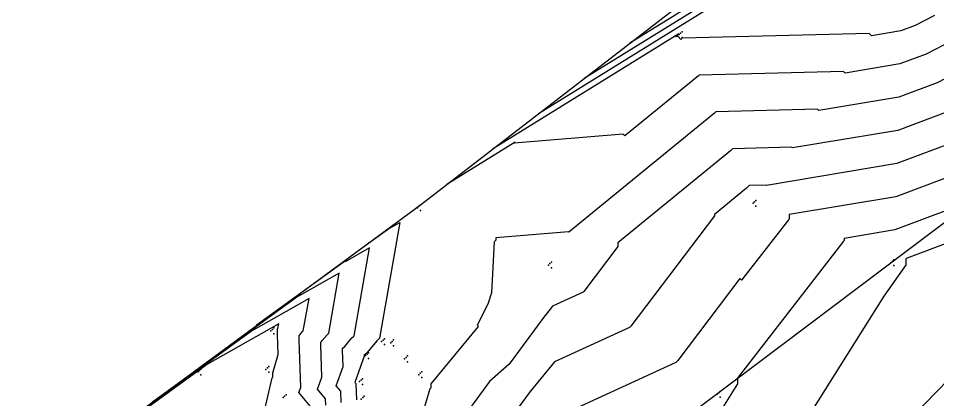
# Model space of a CAD drawing. Header units: metres. Extents: x 419582 to 423558, y 4805372 to 4807539.
# Drawn here: x 422705.7 to 422769.2, y 4807216.5 to 4807242.9 of the extents above; entities that cross this region are included whole.
import ezdxf

# ---------------------------------------------------------------- set-up
doc = ezdxf.new("R2010")
doc.units = ezdxf.units.M
for name, color, linetype in [('C-TINN', 4, 'Continuous'), ('C-TINN-BNDY', 110, 'Continuous'), ('C-TOPO-MAJR', 9, 'Continuous'), ('C-TOPO-MINR', 8, 'Continuous')]:
    doc.layers.add(name, color=color, linetype=linetype)

msp = doc.modelspace()

# ---------------------------------------------------------------- linework, layer by layer
at = {"color": 31, "lineweight": 30, "true_color": 0xffbd7a, "elevation": 1718.013}
msp.add_lwpolyline([(423449.834, 4807399.592), (423130.593, 4807500.114), (421950.92, 4806612.998), (421795.045, 4806430.988), (421305.015, 4806147.038), (421305.015, 4806147.038), (420630.083, 4805770.97), (419765.157, 4805549.54), (419617.356, 4805580.088)], dxfattribs=at)
at = {"layer": 'C-TINN', "color": 4, "linetype": 'Continuous', "lineweight": -3}
for p in [(422751.35, 4807241.74, 1753.98), (422751.45, 4807241.84, 1753.98), (422751.55, 4807241.94, 1753.98), (422751.55, 4807241.54, 1753.98), (422756.46, 4807230.08, 1758.4), (422756.56, 4807230.18, 1758.4), (422756.66, 4807230.28, 1758.4), (422733.26, 4807229.77, 1755.58), (422733.36, 4807229.87, 1755.58), (422733.46, 4807229.97, 1755.58), (422733.46, 4807229.57, 1755.58), (422756.66, 4807229.88, 1758.4), (422742.32, 4807225.81, 1756.31), (422742.42, 4807225.91, 1756.31), (422742.52, 4807226.01, 1756.31), (422742.52, 4807225.61, 1756.31), (422766, 4807225.97, 1760.9), (422766.1, 4807226.07, 1760.9), (422766.2, 4807226.17, 1760.9), (422766.2, 4807225.77, 1760.9), (422723.13, 4807221.26, 1750.84), (422723.23, 4807221.36, 1750.84), (422723.33, 4807221.46, 1750.84), (422723.33, 4807221.06, 1750.84), (422730.78, 4807220.52, 1755.2), (422730.88, 4807220.62, 1755.2), (422730.98, 4807220.72, 1755.2), (422731.51, 4807220.53, 1755.47), (422731.61, 4807220.63, 1755.47), (422730.98, 4807220.32, 1755.2), (422731.41, 4807220.43, 1755.47), (422731.61, 4807220.23, 1755.47), (422729.67, 4807219.55, 1755.06), (422729.77, 4807219.65, 1755.06), (422729.87, 4807219.75, 1755.06), (422729.87, 4807219.35, 1755.06), (422732.37, 4807219.33, 1755.59), (422732.47, 4807219.43, 1755.59), (422732.57, 4807219.53, 1755.59), (422718.29, 4807218.62, 1750.86), (422722.78, 4807218.6, 1750.91), (422722.88, 4807218.7, 1750.91), (422722.98, 4807218.8, 1750.91), (422732.57, 4807219.13, 1755.59), (422718.09, 4807218.42, 1750.86), (422718.19, 4807218.52, 1750.86), (422718.29, 4807218.22, 1750.86), (422722.98, 4807218.4, 1750.91), (422729.46, 4807217.95, 1755.25), (422733.35, 4807218.23, 1755.76), (422733.45, 4807218.33, 1755.76), (422733.55, 4807218.43, 1755.76), (422733.55, 4807218.03, 1755.76), (422729.26, 4807217.75, 1755.25), (422729.36, 4807217.85, 1755.25), (422729.46, 4807217.55, 1755.25), (422724.07, 4807216.75, 1751.31), (422724.17, 4807216.85, 1751.31), (422729.57, 4807216.75, 1755.32), (422753.99, 4807216.88, 1759.9), (422754.09, 4807216.98, 1759.9), (422754.19, 4807217.08, 1759.9), (422754.19, 4807216.68, 1759.9), (422723.97, 4807216.65, 1751.31), (422729.37, 4807216.55, 1755.32), (422729.47, 4807216.65, 1755.32)]:
    msp.add_point(p, dxfattribs=at)
at = {"layer": 'C-TINN-BNDY', "color": 110, "linetype": 'Continuous', "lineweight": -3, "flags": 128}
msp.add_lwpolyline([(422687.35, 4807196.06), (422733.46, 4807229.97), (422816.89, 4807294.32), (422970.41, 4807406.15), (423032.94, 4807452.91), (423105.4, 4807508.16), (423127.06, 4807514.05), (423134.81, 4807515.9), (423155.26, 4807511.44), (423220.21, 4807493.91)], dxfattribs=at)
at = {"layer": 'C-TOPO-MAJR', "color": 9, "linetype": 'Continuous', "lineweight": -3, "flags": 128}
for points, elevation in [([(422789.322, 4807243.466), (422770.982, 4807242.007), (422770.982, 4807241.742), (422770.948, 4807241.708), (422770.915, 4807241.674), (422768.424, 4807240.389), (422766.617, 4807239.71), (422762.831, 4807239.076), (422762.709, 4807239.198), (422752.729, 4807238.942), (422752.706, 4807238.918), (422752.683, 4807238.895), (422747.597, 4807234.741), (422747.485, 4807234.854), (422739.945, 4807234.237), (422739.981, 4807234.273), (422740.018, 4807234.309), (422735.294, 4807231.385)], 1755), ([(422772.234, 4807230.478), (422766.264, 4807228.235), (422762.766, 4807227.65), (422762.766, 4807227.506), (422762.702, 4807227.442), (422762.638, 4807227.378), (422755.371, 4807217.969), (422755.391, 4807217.949), (422755.391, 4807217.589), (422754.241, 4807215.758)], 1760), ([(422729.294, 4807226.906), (422731.596, 4807228.575), (422731.508, 4807228.488), (422731.42, 4807228.4), (422732.045, 4807228.753), (422730.629, 4807220.754), (422730.534, 4807220.659), (422730.438, 4807220.563), (422729.777, 4807219.774), (422729.678, 4807219.676), (422729.58, 4807219.577), (422729.58, 4807219.571), (422729.582, 4807219.507), (422728.937, 4807217.693), (422728.998, 4807217.619), (422729.031, 4807216.493)], 1755)]:
    msp.add_lwpolyline(points, dxfattribs=dict(at, elevation=elevation))
at = {"layer": 'C-TOPO-MINR', "color": 8, "linetype": 'Continuous', "lineweight": -3, "flags": 128}
for points, elevation in [([(422759.408, 4807248.239), (422747.945, 4807241.142)], 1751), ([(422756.771, 4807246.125), (422744.782, 4807238.703)], 1752), ([(422754.134, 4807244.012), (422741.62, 4807236.264)], 1753), ([(422769.005, 4807243.064), (422767.662, 4807242.371), (422766.687, 4807242.005), (422764.646, 4807241.663), (422764.488, 4807241.821), (422751.573, 4807241.489), (422751.573, 4807241.489), (422751.572, 4807241.488), (422751.472, 4807241.407), (422751.274, 4807241.605), (422751.126, 4807241.593), (422751.225, 4807241.692), (422751.324, 4807241.79), (422738.457, 4807233.824)], 1754), ([(422772.825, 4807240.284), (422769.186, 4807238.407), (422766.546, 4807237.415), (422761.016, 4807236.489), (422760.93, 4807236.575), (422753.885, 4807236.394), (422753.84, 4807236.348), (422753.794, 4807236.303), (422743.721, 4807228.076), (422743.695, 4807228.103), (422738.673, 4807227.692), (422738.673, 4807227.522), (422738.615, 4807227.464), (422738.558, 4807227.407), (422738.367, 4807223.898), (422738.122, 4807223.106), (422737.377, 4807221.65), (422737.464, 4807221.563), (422734.18, 4807217.6), (422734.18, 4807217.316), (422734.151, 4807217.287), (422734.123, 4807217.258), (422733.563, 4807215.395)], 1756), ([(422769.948, 4807236.425), (422766.475, 4807235.12), (422759.201, 4807233.902), (422759.151, 4807233.952), (422755.041, 4807233.847), (422754.973, 4807233.778), (422754.905, 4807233.71), (422747.122, 4807227.354), (422747.122, 4807227.086), (422744.763, 4807223.971), (422744.744, 4807223.951), (422744.725, 4807223.932), (422742.603, 4807222.961), (422741.922, 4807222.124), (422739.603, 4807218.968), (422738.236, 4807217.754), (422736.23, 4807215.029)], 1757), ([(422770.71, 4807234.442), (422766.405, 4807232.825), (422757.386, 4807231.315), (422757.372, 4807231.329), (422756.198, 4807231.299), (422756.107, 4807231.208), (422756.016, 4807231.117), (422753.792, 4807229.301), (422753.792, 4807229.224), (422748.014, 4807221.594), (422747.967, 4807221.547), (422747.92, 4807221.5), (422742.722, 4807219.121), (422741.055, 4807217.071), (422738.088, 4807213.033)], 1758), ([(422771.472, 4807232.46), (422766.334, 4807230.53), (422758.95, 4807229.294), (422758.95, 4807228.99), (422758.926, 4807228.966), (422758.902, 4807228.942), (422755.672, 4807224.76), (422755.552, 4807224.88), (422751.264, 4807219.218), (422751.189, 4807219.144), (422751.115, 4807219.069), (422742.842, 4807215.281)], 1759), ([(422772.996, 4807228.496), (422767.04, 4807226.259), (422767.028, 4807226.247), (422767.017, 4807226.236), (422767.017, 4807225.881), (422767.04, 4807225.859), (422765.499, 4807223.651), (422754.747, 4807206.537)], 1761), ([(422727.972, 4807216.313), (422727.949, 4807217.093), (422727.645, 4807217.464), (422728.115, 4807218.787), (422728.077, 4807219.929), (422728.077, 4807220.03), (422728.152, 4807220.105), (422728.227, 4807220.18), (422728.73, 4807220.779), (422728.802, 4807220.851), (422728.874, 4807220.924), (422729.95, 4807227), (422728.249, 4807226.038), (422728.315, 4807226.104), (422728.382, 4807226.171), (422722.112, 4807221.625)], 1754), ([(422726.914, 4807216.134), (422726.901, 4807216.567), (422726.353, 4807217.236), (422726.649, 4807218.067), (422726.575, 4807220.287), (422726.575, 4807220.482), (422726.626, 4807220.534), (422726.677, 4807220.585), (422727.021, 4807220.994), (422727.07, 4807221.044), (422727.12, 4807221.093), (422727.855, 4807225.247), (422725.077, 4807223.675), (422725.123, 4807223.721), (422725.168, 4807223.766), (422714.93, 4807216.343)], 1753), ([(422776.79, 4807224.908), (422767.457, 4807215.313)], 1762), ([(422725.852, 4807216.041), (422725.061, 4807217.008), (422725.182, 4807217.347), (422725.073, 4807220.645), (422725.073, 4807220.935), (422725.1, 4807220.962), (422725.128, 4807220.99), (422725.312, 4807221.21), (422725.339, 4807221.237), (422725.365, 4807221.263), (422725.76, 4807223.494), (422721.906, 4807221.313), (422721.93, 4807221.337), (422721.954, 4807221.361), (422707.748, 4807211.061)], 1752), ([(422722.617, 4807215.424), (422723.203, 4807218.006), (422723.225, 4807218.029), (422723.248, 4807218.051), (422723.248, 4807218.361), (422723.616, 4807219.627), (422723.57, 4807221.003), (422723.57, 4807221.388), (422723.574, 4807221.391), (422723.578, 4807221.395), (422723.603, 4807221.426), (422723.607, 4807221.429), (422723.611, 4807221.433), (422723.665, 4807221.741), (422718.734, 4807218.951), (422718.737, 4807218.954), (422718.74, 4807218.957), (422700.565, 4807205.779)], 1751)]:
    msp.add_lwpolyline(points, dxfattribs=dict(at, elevation=elevation))

doc.saveas('drawing.dxf')
